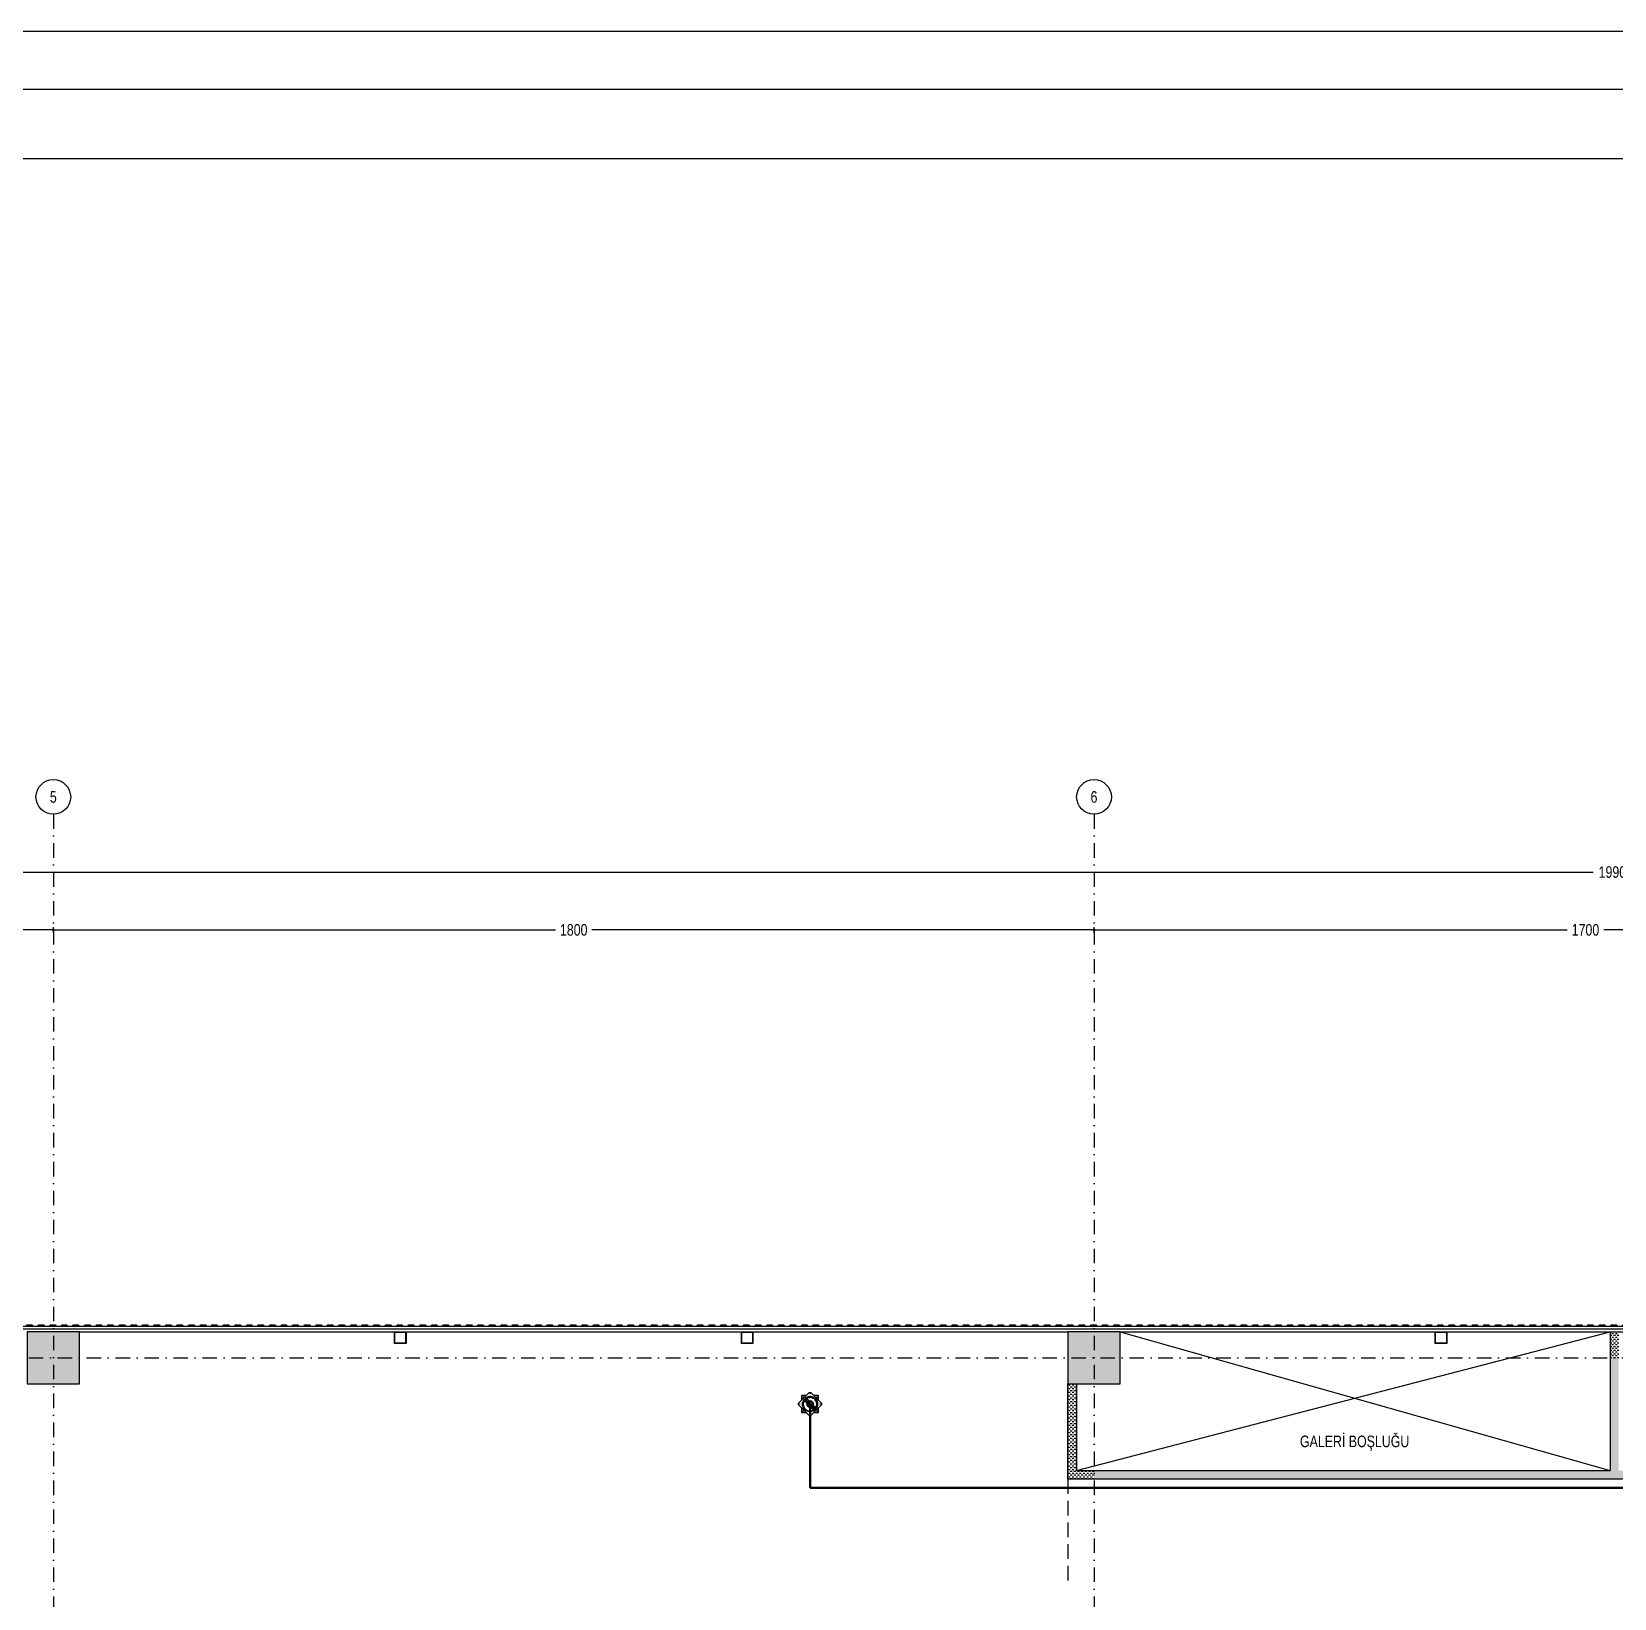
# Model space of a CAD drawing. Header units: centimetres. Extents: x 26569 to 160723, y -3143 to 14565.
# Drawn here: x 85603 to 88341, y 6848 to 9557 of the extents above; entities that cross this region are included whole.
import ezdxf
from ezdxf.enums import TextEntityAlignment as Align

# ---------------------------------------------------------------- set-up
doc = ezdxf.new("R2010")
doc.units = ezdxf.units.CM
doc.header["$LTSCALE"] = 100
doc.linetypes.add('DASHDOT2', pattern=[0.5, 0.25, -0.125, 0, -0.125])
doc.linetypes.add('HIDDEN2', pattern=[0.1875, 0.125, -0.0625])
for name, color, linetype in [('A-ANNO-DIMS', 187, 'Continuous'), ('A-ANNO-GRID', 155, 'DASHDOT2'), ('A-ANNO-TEXT', 50, 'Continuous'), ('A-ANNO-TTBL', 157, 'Continuous'), ('A-ELEV-03', 251, 'Continuous'), ('A-ELEV-04', 250, 'Continuous'), ('A-WALL', 134, 'Continuous'), ('A-WALL-HTCH', 8, 'Continuous'), ('A-WALL-INSL', 249, 'Continuous'), ('A-WALL-SNWPNL', 200, 'Continuous'), ('A-WALL-STEL', 202, 'Continuous'), ('GEB-KONTUR-A', 5, 'Continuous'), ('S-CONC', 5, 'Continuous'), ('S-HTCH', 8, 'Continuous'), ('S-STEL', 3, 'Continuous')]:
    doc.layers.add(name, color=color, linetype=linetype)
doc.layers.add('Arbeitspunkt(DIN)', color=7, linetype='Continuous', lineweight=25)
for name, color, linetype, lineweight, true_color in [('GEB-ART-NR', 1, 'Continuous', 18, 0xff0000), ('GEB-BEZUG', 2, 'Continuous', 50, 0xffff00), ('GEB-TEXT', 5, 'Continuous', 18, 0x0000ff)]:
    doc.layers.add(name, color=color, linetype=linetype, lineweight=lineweight, true_color=true_color)
doc.styles.add('Fields_100', font='act_simplex.shx', dxfattribs={"width": 0.8, "height": 20})
doc.styles.get("Standard").update_dxf_attribs({"font": 'act_simplex.shx', "width": 0.8, "height": 18})
doc.linetypes.add('BATTING', pattern='A,0.00254,-2.54,[134,ltypeshp.shx,S=2.54,R=0,X=-2.54,Y=0],-5.08,[134,ltypeshp.shx,S=2.54,R=180,X=2.54,Y=0],-2.54', length=10.16254)
doc.dimstyles.new('FIELDS_100', dxfattribs={"dimscale": 0, "dimtxt": 20, "dimasz": 5, "dimexe": 5, "dimexo": 5, "dimgap": 5, "dimtad": 0, "dimdec": 0, "dimzin": 0, "dimdsep": 46, "dimtxsty": 'Fields_100', "dimblk": 'DOT', "dimcen": 0.09, "dimclrt": 50, "dimadec": 0, "dimazin": 0, "dimtfac": 1, "dimtdec": 0, "dimtix": 1, "dimtofl": 0, "dimtmove": 1, "dimatfit": 3, "dimfxl": 5, "dimfxlon": 1, "dimtolj": 1, "dimtzin": 0, "dimarcsym": 0})
pattern_1 = [(0, (-28157.4476, -0.018), (3.175, 3.175), [3.175, -3.175])]

# ---------------------------------------------------------------- blocks, each defined once
blk = doc.blocks.new('_Dot')
at = {"color": 0, "linetype": 'ByBlock', "lineweight": -2}
blk.add_line((-0.5, 0), (-1, 0), dxfattribs=at)
at = {"color": 0, "linetype": 'ByBlock', "const_width": 0.5}
blk.add_lwpolyline([(-0.25, 0, 1), (0.25, 0, 1)], format="xyb", close=True, dxfattribs=at)
blk = doc.blocks.new('*D119')
at = {"layer": 'A-ANNO-DIMS', "color": 0, "lineweight": -2, "transparency": 16777216}
for p, q in [((83840.9, 7998.6), (83840.9, 8008.6)), ((83845.9, 8003.6), (84709.2, 8003.6)), ((85635.9, 8003.6), (84772.5, 8003.6)), ((85640.9, 7998.6), (85640.9, 8008.6))]:
    blk.add_line(p, q, dxfattribs=at)
at = {"layer": 'DEFPOINTS', "color": 0, "transparency": 16777216}
for p in [(85640.9, 8003.6), (83840.9, 7308.6), (85640.9, 7308.6)]:
    blk.add_point(p, dxfattribs=at)
at = {"layer": 'A-ANNO-DIMS', "color": 0, "lineweight": -2, "transparency": 16777216, "xscale": 5, "yscale": 5, "zscale": 5, "rotation": 180}
blk.add_blockref('_Dot', (83840.9, 8003.6), dxfattribs=at)
at = {"layer": 'A-ANNO-DIMS', "color": 0, "lineweight": -2, "transparency": 16777216, "xscale": 5, "yscale": 5, "zscale": 5}
blk.add_blockref('_Dot', (85640.9, 8003.6), dxfattribs=at)
at = {"layer": 'A-ANNO-DIMS', "color": 50, "transparency": 16777216, "insert": (84740.9, 8003.6), "char_height": 20, "attachment_point": 5, "style": 'Fields_100'}
blk.add_mtext('\\A1;1800', dxfattribs=at)
blk = doc.blocks.new('*D120')
at = {"layer": 'A-ANNO-DIMS', "color": 0, "lineweight": -2, "transparency": 16777216}
for p, q in [((85640.9, 7998.6), (85640.9, 8008.6)), ((85645.9, 8003.6), (86509.2, 8003.6)), ((87435.9, 8003.6), (86572.5, 8003.6)), ((87440.9, 7998.6), (87440.9, 8008.6))]:
    blk.add_line(p, q, dxfattribs=at)
at = {"layer": 'DEFPOINTS', "color": 0, "transparency": 16777216}
for p in [(87440.9, 8003.6), (85640.9, 7308.6), (87440.9, 7308.6)]:
    blk.add_point(p, dxfattribs=at)
at = {"layer": 'A-ANNO-DIMS', "color": 0, "lineweight": -2, "transparency": 16777216, "xscale": 5, "yscale": 5, "zscale": 5, "rotation": 180}
blk.add_blockref('_Dot', (85640.9, 8003.6), dxfattribs=at)
at = {"layer": 'A-ANNO-DIMS', "color": 0, "lineweight": -2, "transparency": 16777216, "xscale": 5, "yscale": 5, "zscale": 5}
blk.add_blockref('_Dot', (87440.9, 8003.6), dxfattribs=at)
at = {"layer": 'A-ANNO-DIMS', "color": 50, "transparency": 16777216, "insert": (86540.9, 8003.6), "char_height": 20, "attachment_point": 5, "style": 'Fields_100'}
blk.add_mtext('\\A1;1800', dxfattribs=at)
blk = doc.blocks.new('*D121')
at = {"layer": 'A-ANNO-DIMS', "color": 0, "lineweight": -2, "transparency": 16777216}
for p, q in [((87440.9, 7998.6), (87440.9, 8008.6)), ((87445.9, 8003.6), (88259.2, 8003.6)), ((89135.9, 8003.6), (88322.5, 8003.6)), ((89140.9, 7998.6), (89140.9, 8008.6))]:
    blk.add_line(p, q, dxfattribs=at)
at = {"layer": 'DEFPOINTS', "color": 0, "transparency": 16777216}
for p in [(89140.9, 8003.6), (87440.9, 7308.6), (89140.9, 7308.6)]:
    blk.add_point(p, dxfattribs=at)
at = {"layer": 'A-ANNO-DIMS', "color": 0, "lineweight": -2, "transparency": 16777216, "xscale": 5, "yscale": 5, "zscale": 5, "rotation": 180}
blk.add_blockref('_Dot', (87440.9, 8003.6), dxfattribs=at)
at = {"layer": 'A-ANNO-DIMS', "color": 0, "lineweight": -2, "transparency": 16777216, "xscale": 5, "yscale": 5, "zscale": 5}
blk.add_blockref('_Dot', (89140.9, 8003.6), dxfattribs=at)
at = {"layer": 'A-ANNO-DIMS', "color": 50, "transparency": 16777216, "insert": (88290.9, 8003.6), "char_height": 20, "attachment_point": 5, "style": 'Fields_100'}
blk.add_mtext('\\A1;1700', dxfattribs=at)
blk = doc.blocks.new('*D129')
at = {"layer": 'A-ANNO-DIMS', "color": 0, "lineweight": -2, "transparency": 16777216}
for p, q in [((78390.9, 8098.6), (78390.9, 8108.6)), ((78395.9, 8103.6), (88304.1, 8103.6)), ((98290.9, 8103.6), (88382.6, 8103.6)), ((98295.9, 8098.6), (98295.9, 8108.6))]:
    blk.add_line(p, q, dxfattribs=at)
at = {"layer": 'DEFPOINTS', "color": 0, "transparency": 16777216}
for p in [(98295.9, 8103.6), (78390.9, 7318.6), (98295.9, 7318.6)]:
    blk.add_point(p, dxfattribs=at)
at = {"layer": 'A-ANNO-DIMS', "color": 0, "lineweight": -2, "transparency": 16777216, "xscale": 5, "yscale": 5, "zscale": 5, "rotation": 180}
blk.add_blockref('_Dot', (78390.9, 8103.6), dxfattribs=at)
at = {"layer": 'A-ANNO-DIMS', "color": 0, "lineweight": -2, "transparency": 16777216, "xscale": 5, "yscale": 5, "zscale": 5}
blk.add_blockref('_Dot', (98295.9, 8103.6), dxfattribs=at)
at = {"layer": 'A-ANNO-DIMS', "color": 50, "transparency": 16777216, "insert": (88343.4, 8103.6), "char_height": 20, "attachment_point": 5, "style": 'Fields_100'}
blk.add_mtext('\\A1;19905', dxfattribs=at)
blk = doc.blocks.new('*U429')
at = {"layer": 'A-WALL-SNWPNL'}
blk.add_lwpolyline([(50, 1), (42, 1), (40, -1), (32, -1), (30, 1), (22, 1), (20, -1), (12, -1), (10, 1), (2, 1), (0, -1), (-8, -1), (-10, 1), (-18, 1), (-20, -1), (-28, -1), (-30, 1), (-38, 1), (-40, -1), (-48, -1), (-50, 1)], dxfattribs=at)
blk = doc.blocks.new('*U430')
at = {"layer": 'A-WALL-STEL', "color": 0, "linetype": 'ByBlock', "lineweight": -2, "transparency": 16777216}
for p in [(9900, 0), (10000, 0), (10100, 0), (10200, 0), (10300, 0), (10400, 0), (10500, 0), (10600, 0), (10700, 0), (10800, 0), (10900, 0), (11000, 0), (11100, 0), (11200, 0), (11300, 0), (11400, 0), (11500, 0), (11600, 0), (11700, 0), (11800, 0), (11900, 0), (12000, 0), (12100, 0), (12200, 0), (12300, 0), (12400, 0), (12500, 0), (12600, 0)]:
    blk.add_blockref('*U429', p, dxfattribs=at)
blk = doc.blocks.new('Einfügepunkt')
at = {"layer": 'GEB-BEZUG'}
for p, q in [((-1, -1), (1, 1)), ((-1, 1), (1, -1))]:
    blk.add_line(p, q, dxfattribs=at)
blk = doc.blocks.new('098')
at = {"layer": 'Arbeitspunkt(DIN)', "ltscale": 25}
for q in [(-2, 0), (0, 2), (2, 0), (0, -2)]:
    blk.add_line((0, 0), q, dxfattribs=at)
at = {"layer": 'GEB-KONTUR-A', "ltscale": 25}
for p, q in [((-14, 198), (-198, 14)), ((-198, -14), (-198, 14)), ((-148, 67), (-67, 147)), ((-148, 147), (-148, 67)), ((-67, 147), (-148, 147)), ((-148, 67), (-148, 65)), ((-129, 2), (-131, 0)), ((-131, 0), (-123, 0)), ((-131, 0), (-129, -2)), ((-129, 2), (-122, 2)), ((-124, 35), (-126, 34)), ((-126, 34), (-119, 32)), ((-126, 34), (-125, 32)), ((-125, 32), (-118, 30)), ((-124, 35), (-117, 33)), ((-122, 2), (-123, 0)), ((-123, 0), (-122, -2)), ((-118, 2), (-122, 2)), ((-118, 11), (-120, 11)), ((-117, 33), (-119, 32)), ((-119, 32), (-118, 30)), ((-117, 15), (-119, 15)), ((-118, 30), (-114, 29)), ((-118, 22), (-116, 22)), ((-113, 32), (-117, 33)), ((-111, 66), (-113, 65)), ((-113, 65), (-106, 61)), ((-113, 65), (-113, 63)), ((-113, 63), (-105, 59)), ((-111, 66), (-103, 62)), ((-106, 61), (-103, 62)), ((-105, 60), (-106, 61)), ((-103, 58), (-105, 60)), ((-105, 60), (-105, 59)), ((-105, 59), (-103, 57)), ((-103, 62), (-101, 61)), ((-103, 57), (-103, 58)), ((-79, 43), (-103, 58)), ((-103, 57), (-77, 41)), ((-90, 92), (-92, 92)), ((-92, 92), (-86, 86)), ((-92, 92), (-92, 90)), ((-92, 90), (-86, 84)), ((-90, 92), (-84, 86)), ((-86, 86), (-84, 86)), ((-86, 86), (-77, 77)), ((-86, 84), (-86, 86)), ((-85, 82), (-86, 84)), ((-84, 86), (-82, 85)), ((-77, 77), (-27, 27)), ((-73, 38), (-77, 41)), ((-73, 38), (-43, 19)), ((-43, 19), (-73, 39)), ((-65, 147), (-67, 147)), ((-65, 113), (-66, 111)), ((-66, 111), (-62, 103)), ((-65, 113), (-61, 106)), ((-63, 113), (-65, 113)), ((-63, 113), (-59, 105)), ((-62, 103), (-61, 106)), ((-61, 101), (-62, 103)), ((-61, 106), (-59, 105)), ((-59, 105), (-57, 103)), ((-57, 103), (-41, 77)), ((-47, 108), (-42, 98)), ((-39, 99), (-43, 110)), ((-27, 27), (-43, 19)), ((-43, 19), (-42, 18)), ((-42, 19), (-43, 19)), ((-43, 19), (-42, 19)), ((-43, 19), (-43, 19)), ((-42, 98), (-39, 99)), ((-42, 19), (-27, 27)), ((-26, 26), (-42, 18)), ((-42, 18), (-6, -6)), ((-42, 18), (-41, 18)), ((-42, 18), (-42, 18)), ((-41, 18), (-42, 18)), ((-41, 77), (-38, 73)), ((-41, 18), (-26, 26)), ((-5, -5), (-41, 18)), ((-39, 72), (-14, 34)), ((-13, 35), (-38, 73)), ((-34, 126), (-35, 124)), ((-35, 124), (-33, 117)), ((-32, 125), (-34, 126)), ((-34, 126), (-32, 119)), ((-33, 117), (-32, 119)), ((-32, 113), (-33, 117)), ((-32, 125), (-30, 118)), ((-32, 119), (-30, 118)), ((-30, 118), (-29, 114)), ((-27, 27), (-14, 34)), ((-14, 34), (-27, 27)), ((-27, 27), (-27, 27)), ((-27, 27), (-27, 27)), ((-26, 26), (-13, 33)), ((-13, 33), (-26, 26)), ((-26, 26), (-26, 26)), ((-26, 26), (-26, 26)), ((-26, 26), (0, 0)), ((-17, 117), (-16, 105)), ((-16, 105), (-12, 106)), ((-14, 198), (14, 198)), ((-12, 106), (-14, 117)), ((-13, 35), (-14, 34)), ((-14, 34), (-13, 35)), ((-14, 34), (-14, 34)), ((-12, 33), (-13, 35)), ((-13, 33), (-12, 33)), ((-13, 33), (-13, 33)), ((-12, 33), (-13, 33)), ((-13, 33), (5, 5)), ((6, 6), (-12, 33)), ((0, 0), (-5, -5)), ((0, 131), (-2, 129)), ((-2, 129), (-2, 122)), ((-2, 122), (0, 123)), ((-2, 118), (-2, 122)), ((2, 129), (0, 131)), ((0, 131), (0, 123)), ((0, 123), (2, 122)), ((5, 5), (0, 0)), ((0, 0), (26, -26)), ((2, 129), (2, 122)), ((2, 122), (2, 118)), ((6, 6), (5, 5)), ((5, 5), (41, -18)), ((42, -18), (6, 6)), ((14, 117), (12, 106)), ((12, 106), (16, 105)), ((198, 14), (14, 198)), ((16, 105), (17, 117)), ((29, 114), (30, 118)), ((32, 125), (30, 118)), ((30, 118), (32, 119)), ((34, 126), (32, 125)), ((34, 126), (32, 119)), ((32, 119), (33, 117)), ((33, 117), (32, 113)), ((35, 124), (33, 117)), ((35, 124), (34, 126)), ((43, 110), (39, 99)), ((39, 99), (42, 98)), ((42, 98), (47, 108)), ((57, 103), (59, 106)), ((63, 113), (59, 106)), ((59, 106), (62, 107)), ((62, 104), (61, 101)), ((65, 113), (62, 107)), ((66, 111), (62, 104)), ((62, 107), (62, 104)), ((65, 113), (63, 113)), ((70, 95), (63, 85)), ((63, 85), (66, 83)), ((67, 147), (65, 147)), ((66, 111), (65, 113)), ((66, 83), (73, 93)), ((67, 147), (147, 67)), ((147, 147), (67, 147)), ((82, 85), (85, 87)), ((93, 73), (83, 66)), ((83, 66), (85, 63)), ((90, 92), (85, 87)), ((85, 87), (87, 87)), ((87, 85), (85, 82)), ((85, 63), (95, 70)), ((92, 92), (87, 87)), ((92, 90), (87, 85)), ((87, 87), (87, 85)), ((92, 92), (90, 92)), ((92, 90), (92, 92)), ((108, 47), (98, 42)), ((98, 42), (99, 39)), ((99, 39), (110, 43)), ((101, 61), (104, 62)), ((106, 59), (103, 57)), ((111, 66), (104, 62)), ((104, 62), (107, 62)), ((117, 17), (105, 16)), ((105, 16), (106, 12)), ((113, 63), (106, 59)), ((107, 62), (106, 59)), ((106, 12), (117, 14)), ((113, 65), (107, 62)), ((113, 65), (111, 66)), ((113, 63), (113, 65)), ((113, 32), (117, 33)), ((118, 30), (114, 29)), ((116, 22), (118, 22)), ((124, 35), (117, 33)), ((117, 33), (119, 32)), ((117, 15), (119, 15)), ((125, 32), (118, 30)), ((119, 32), (118, 30)), ((120, 11), (118, 11)), ((118, 2), (122, 2)), ((126, 34), (119, 32)), ((129, 2), (122, 2)), ((122, 2), (123, 0)), ((123, 0), (122, -2)), ((131, 0), (123, 0)), ((126, 34), (124, 35)), ((125, 32), (126, 34)), ((131, 0), (129, 2)), ((129, -2), (131, 0)), ((147, 67), (147, 147)), ((147, 65), (147, 67)), ((198, 14), (198, -14)), ((-198, -14), (-14, -198)), ((-148, -65), (-148, -67)), ((-67, -148), (-148, -67)), ((-148, -67), (-148, -148)), ((-148, -148), (-67, -148)), ((-129, -2), (-122, -2)), ((-126, -34), (-119, -32)), ((-125, -32), (-126, -34)), ((-126, -34), (-124, -35)), ((-125, -32), (-118, -30)), ((-124, -35), (-117, -33)), ((-122, -2), (-118, -2)), ((-120, -11), (-118, -11)), ((-117, -15), (-119, -15)), ((-118, -30), (-119, -32)), ((-119, -32), (-117, -33)), ((-116, -22), (-118, -22)), ((-114, -29), (-118, -30)), ((-117, -33), (-113, -32)), ((-113, -63), (-106, -59)), ((-113, -65), (-107, -62)), ((-113, -63), (-113, -65)), ((-113, -65), (-111, -66)), ((-111, -66), (-104, -62)), ((-106, -59), (-107, -62)), ((-107, -62), (-104, -62)), ((-103, -57), (-106, -59)), ((-104, -62), (-101, -61)), ((-92, -90), (-87, -85)), ((-92, -92), (-87, -87)), ((-92, -90), (-92, -92)), ((-92, -92), (-90, -92)), ((-90, -92), (-85, -87)), ((-85, -82), (-87, -85)), ((-87, -85), (-87, -87)), ((-87, -87), (-85, -87)), ((-85, -87), (-82, -85)), ((-67, -148), (-65, -148)), ((-66, -111), (-62, -104)), ((-66, -111), (-65, -113)), ((-65, -113), (-62, -107)), ((-65, -113), (-63, -113)), ((-63, -113), (-59, -106)), ((-61, -101), (-62, -104)), ((-62, -104), (-62, -107)), ((-62, -107), (-59, -106)), ((-59, -106), (-57, -103)), ((-35, -124), (-33, -117)), ((-35, -124), (-34, -126)), ((-34, -126), (-32, -119)), ((-34, -126), (-32, -125)), ((-32, -113), (-33, -117)), ((-33, -117), (-32, -119)), ((-32, -119), (-30, -118)), ((-32, -125), (-30, -118)), ((-30, -118), (-29, -114)), ((14, -198), (-14, -198)), ((-6, -6), (-5, -5)), ((-6, -6), (12, -33)), ((13, -33), (-5, -5)), ((-2, -118), (-2, -122)), ((-2, -122), (0, -123)), ((-2, -129), (-2, -122)), ((-2, -129), (0, -131)), ((0, -123), (2, -122)), ((0, -131), (0, -123)), ((0, -131), (2, -129)), ((2, -122), (2, -118)), ((2, -129), (2, -122)), ((12, -33), (13, -35)), ((12, -33), (13, -33)), ((13, -33), (12, -33)), ((26, -26), (13, -33)), ((13, -33), (26, -26)), ((13, -33), (13, -33)), ((13, -35), (14, -34)), ((14, -34), (13, -35)), ((13, -35), (38, -73)), ((14, -198), (198, -14)), ((27, -27), (14, -34)), ((14, -34), (27, -27)), ((14, -34), (14, -34)), ((39, -73), (14, -34)), ((26, -26), (42, -18)), ((41, -18), (26, -26)), ((26, -26), (26, -26)), ((26, -26), (26, -26)), ((27, -27), (43, -19)), ((42, -19), (27, -27)), ((27, -27), (27, -27)), ((27, -27), (27, -27)), ((27, -27), (77, -77)), ((29, -114), (30, -118)), ((30, -118), (32, -119)), ((32, -125), (30, -118)), ((33, -117), (32, -113)), ((32, -119), (33, -117)), ((34, -126), (32, -119)), ((32, -125), (34, -126)), ((35, -124), (33, -117)), ((34, -126), (35, -124)), ((41, -77), (38, -73)), ((42, -18), (41, -18)), ((41, -18), (42, -18)), ((41, -77), (57, -103)), ((43, -19), (42, -18)), ((42, -18), (42, -18)), ((42, -19), (43, -19)), ((43, -19), (42, -19)), ((73, -38), (43, -19)), ((43, -19), (43, -19)), ((43, -19), (72, -39)), ((58, -103), (43, -79)), ((57, -103), (59, -105)), ((58, -103), (57, -103)), ((60, -105), (58, -103)), ((59, -105), (60, -105)), ((63, -113), (59, -105)), ((61, -106), (60, -105)), ((61, -101), (62, -103)), ((62, -103), (61, -106)), ((65, -113), (61, -106)), ((66, -111), (62, -103)), ((63, -113), (65, -113)), ((65, -113), (66, -111)), ((65, -148), (67, -148)), ((147, -67), (67, -148)), ((67, -148), (147, -148)), ((73, -38), (77, -41)), ((77, -41), (103, -57)), ((77, -77), (86, -86)), ((84, -86), (82, -85)), ((86, -86), (84, -86)), ((90, -92), (84, -86)), ((85, -82), (86, -84)), ((86, -84), (86, -86)), ((92, -90), (86, -84)), ((92, -92), (86, -86)), ((90, -92), (92, -92)), ((92, -92), (92, -90)), ((99, -39), (98, -42)), ((98, -42), (108, -47)), ((110, -43), (99, -39)), ((103, -62), (101, -61)), ((103, -57), (105, -59)), ((106, -61), (103, -62)), ((111, -66), (103, -62)), ((106, -12), (105, -16)), ((105, -16), (117, -17)), ((105, -59), (106, -61)), ((113, -63), (105, -59)), ((117, -14), (106, -12)), ((113, -65), (106, -61)), ((111, -66), (113, -65)), ((117, -33), (113, -32)), ((113, -65), (113, -63)), ((114, -29), (118, -30)), ((118, -22), (116, -22)), ((117, -15), (119, -15)), ((119, -32), (117, -33)), ((124, -35), (117, -33)), ((122, -2), (118, -2)), ((118, -11), (120, -11)), ((125, -32), (118, -30)), ((118, -30), (119, -32)), ((126, -34), (119, -32)), ((129, -2), (122, -2)), ((124, -35), (126, -34)), ((126, -34), (125, -32)), ((147, -148), (147, -67)), ((147, -67), (147, -65))]:
    blk.add_line(p, q, dxfattribs=at)
for centre, radius in [((-177, 0), 3), ((0, 0), 131), ((-124, 124), 4), ((0, 177), 3), ((124, 124), 4), ((177, 0), 3), ((-124, -124), 4), ((0, -177), 3), ((124, -124), 4)]:
    blk.add_circle(centre, radius, dxfattribs=at)
for centre, radius, start, end in [((0, 0), 129, 165.8007, 179.1993), ((0, 0), 126, 165.8198, 179.1802), ((0, 0), 129, 150.8007, 164.1993), ((0, 0), 126, 150.8198, 164.1802), ((0, 0), 121, 165.8539, 179.1461), ((0, 0), 120, 174.931, 179.1393), ((0, 0), 120, 169.3307, 172.8192), ((0, 0), 118, 165.8753, 179.1247), ((0, 0), 120, 165.8607, 169.3307), ((0, 0), 121, 150.8539, 164.1461), ((0, 0), 120, 150.8607, 164.1393), ((0, 0), 118, 150.8753, 164.1247), ((0, 0), 129, 135.8007, 149.1993), ((0, 0), 126, 135.8198, 149.1802), ((0, 0), 121, 135.8539, 149.1461), ((0, 0), 120, 135.8607, 149.1393), ((0, 0), 118, 135.8753, 149.1247), ((0, 0), 129, 120.8007, 134.1993), ((0, 0), 126, 120.8198, 134.1802), ((-59, 59), 25.8, 135, 218.8211), ((0, 0), 121, 120.8539, 134.1461), ((0, 0), 120, 120.8607, 134.1393), ((0, 0), 118, 120.8753, 134.1247), ((-59, 59), 25.8, 218.8211, 225.7807), ((-59, 59), 25.8, 44.2193, 135), ((0, 0), 129, 105.8007, 119.1993), ((0, 0), 126, 105.8198, 119.1802), ((0, 0), 121, 105.8539, 119.1461), ((0, 0), 120, 105.8607, 119.1393), ((0, 0), 118, 105.8753, 119.1247), ((0, 0), 118, 111.6247, 113.3753), ((0, 0), 129, 90.8007, 104.1993), ((0, 0), 126, 90.8198, 104.1802), ((0, 0), 121, 90.8539, 104.1461), ((0, 0), 120, 90.8607, 104.1393), ((0, 0), 118, 90.8753, 104.1247), ((0, 0), 118, 96.6247, 98.3753), ((0, 0), 129, 75.8007, 89.1993), ((0, 0), 126, 75.8198, 89.1802), ((0, 0), 121, 75.8539, 89.1461), ((0, 0), 120, 75.8607, 89.1393), ((0, 0), 118, 75.8753, 89.1247), ((0, 0), 118, 81.6247, 83.3753), ((0, 0), 118, 60.8753, 74.1247), ((0, 0), 121, 60.8539, 74.1461), ((0, 0), 120, 60.8607, 74.1393), ((0, 0), 126, 60.8198, 74.1802), ((0, 0), 129, 60.8007, 74.1993), ((0, 0), 118, 66.6247, 68.3753), ((0, 0), 118, 45.8753, 59.1247), ((0, 0), 121, 45.8539, 59.1461), ((0, 0), 120, 45.8607, 59.1393), ((0, 0), 126, 45.8198, 59.1802), ((0, 0), 129, 45.8007, 59.1993), ((0, 0), 118, 51.6247, 53.3753), ((0, 0), 118, 30.8753, 44.1247), ((0, 0), 120, 30.8607, 44.1393), ((0, 0), 121, 30.8539, 44.1461), ((0, 0), 126, 30.8198, 44.1802), ((0, 0), 129, 30.8007, 44.1993), ((0, 0), 118, 36.6247, 38.3753), ((0, 0), 118, 15.8753, 29.1247), ((0, 0), 120, 15.8607, 29.1393), ((0, 0), 121, 15.8539, 29.1461), ((0, 0), 118, 21.6247, 23.3753), ((0, 0), 126, 15.8198, 29.1802), ((0, 0), 129, 15.8007, 29.1993), ((0, 0), 118, 0.8753, 14.1247), ((0, 0), 120, 10.6693, 14.1393), ((0, 0), 121, 0.8539, 14.1461), ((0, 0), 118, 6.6247, 8.3753), ((0, 0), 120, 7.1808, 10.6693), ((0, 0), 120, 0.8607, 5.069), ((0, 0), 126, 0.8198, 14.1802), ((0, 0), 129, 0.8007, 14.1993), ((0, 0), 129, 180.8007, 194.1993), ((0, 0), 126, 180.8198, 194.1802), ((0, 0), 129, 195.8007, 209.1993), ((0, 0), 121, 180.8539, 194.1461), ((0, 0), 126, 195.8198, 209.1802), ((0, 0), 120, 180.8607, 185.069), ((0, 0), 120, 187.1808, 190.6693), ((0, 0), 118, 180.8753, 194.1247), ((0, 0), 120, 190.6693, 194.1393), ((0, 0), 121, 195.8539, 209.1461), ((0, 0), 120, 195.8607, 209.1393), ((0, 0), 118, 195.8753, 209.1247), ((0, 0), 129, 210.8007, 224.1993), ((0, 0), 126, 210.8198, 224.1802), ((0, 0), 121, 210.8539, 224.1461), ((0, 0), 120, 210.8607, 224.1393), ((0, 0), 118, 210.8753, 224.1247), ((0, 0), 129, 225.8007, 239.1993), ((0, 0), 126, 225.8198, 239.1802), ((0, 0), 120, 225.8607, 239.1393), ((0, 0), 121, 225.8539, 239.1461), ((0, 0), 118, 225.8753, 239.1247), ((0, 0), 129, 240.8007, 254.1993), ((0, 0), 126, 240.8198, 254.1802), ((0, 0), 121, 240.8539, 254.1461), ((0, 0), 120, 240.8607, 254.1393), ((0, 0), 118, 240.8753, 254.1247), ((0, 0), 129, 255.8007, 269.1993), ((0, 0), 126, 255.8198, 269.1802), ((0, 0), 121, 255.8539, 269.1461), ((0, 0), 118, 255.8753, 269.1247), ((0, 0), 120, 255.8607, 269.1393), ((0, 0), 118, 270.8753, 284.1247), ((0, 0), 120, 270.8607, 284.1393), ((0, 0), 121, 270.8539, 284.1461), ((0, 0), 126, 270.8198, 284.1802), ((0, 0), 129, 270.8007, 284.1993), ((0, 0), 118, 285.8753, 299.1247), ((0, 0), 120, 285.8607, 299.1393), ((0, 0), 121, 285.8539, 299.1461), ((0, 0), 126, 285.8198, 299.1802), ((0, 0), 129, 285.8007, 299.1993), ((59, -59), 25.8, 224.2193, 231.1789), ((59, -59), 25.8, 231.1789, 315), ((0, 0), 118, 300.8753, 314.1247), ((0, 0), 120, 300.8607, 314.1393), ((0, 0), 121, 300.8539, 314.1461), ((0, 0), 126, 300.8198, 314.1802), ((0, 0), 129, 300.8007, 314.1993), ((59, -59), 25.8, 315, 45.7807), ((0, 0), 118, 315.8753, 329.1247), ((0, 0), 120, 315.8607, 329.1393), ((0, 0), 121, 315.8539, 329.1461), ((0, 0), 126, 315.8198, 329.1802), ((0, 0), 129, 315.8007, 329.1993), ((0, 0), 118, 330.8753, 344.1247), ((0, 0), 120, 330.8607, 344.1393), ((0, 0), 121, 330.8539, 344.1461), ((0, 0), 118, 336.6247, 338.3753), ((0, 0), 126, 330.8198, 344.1802), ((0, 0), 129, 330.8007, 344.1993), ((0, 0), 118, 345.8753, 359.1247), ((0, 0), 120, 345.8607, 349.3307), ((0, 0), 121, 345.8539, 359.1461), ((0, 0), 118, 351.6247, 353.3753), ((0, 0), 120, 349.3307, 352.8192), ((0, 0), 120, 354.931, 359.1393), ((0, 0), 126, 345.8198, 359.1802), ((0, 0), 129, 345.8007, 359.1993)]:
    blk.add_arc(centre, radius, start, end, dxfattribs=at)
for points, knots in [([(-77, 77), (-78, 76), (-79, 75), (-82, 71), (-83, 68), (-84, 62), (-85, 59), (-84, 56), (-84, 54), (-83, 52), (-82, 47), (-81, 46), (-79, 43), (-77, 41), (-75, 39), (-74, 39), (-73, 38)], [-0.783062, -0.783062, -0.783062, -0.783062, -0.634163, -0.634163, -0.192454, -0.192454, 0.106051, 0.106051, 0.106051, 0.404556, 0.404556, 0.625445, 0.625445, 0.846335, 0.846335, 0.994853, 0.994853, 0.994853, 0.994853]), ([(-73, 39), (-74, 39), (-75, 40), (-77, 42), (-78, 43), (-80, 46), (-81, 48), (-83, 52), (-83, 54), (-84, 57), (-84, 59), (-84, 61), (-83, 67), (-81, 71), (-78, 75), (-77, 76), (-77, 77)], [-0.994853, -0.994853, -0.994853, -0.994853, -0.846335, -0.846335, -0.625445, -0.625445, -0.404556, -0.404556, -0.106051, -0.106051, -0.106051, 0.192454, 0.192454, 0.634163, 0.634163, 0.784802, 0.784802, 0.784802, 0.784802]), ([(-77, 77), (-76, 77), (-75, 78), (-72, 80), (-71, 81), (-67, 82), (-66, 83), (-61, 84), (-59, 84), (-57, 84), (-54, 83), (-52, 83), (-46, 80), (-43, 78), (-40, 75), (-39, 74), (-39, 73)], [2.356791, 2.356791, 2.356791, 2.356791, 2.50743, 2.50743, 2.728284, 2.728284, 2.949139, 2.949139, 3.247644, 3.247644, 3.247644, 3.546149, 3.546149, 3.987927, 3.987927, 4.136446, 4.136446, 4.136446, 4.136446]), ([(-38, 73), (-39, 74), (-39, 75), (-43, 79), (-46, 81), (-52, 83), (-54, 84), (-56, 84), (-59, 85), (-62, 84), (-66, 84), (-68, 83), (-71, 82), (-73, 81), (-75, 79), (-76, 78), (-77, 77)], [-4.136446, -4.136446, -4.136446, -4.136446, -3.987927, -3.987927, -3.546149, -3.546149, -3.247644, -3.247644, -3.247644, -2.949139, -2.949139, -2.728284, -2.728284, -2.50743, -2.50743, -2.358531, -2.358531, -2.358531, -2.358531]), ([(-77, 77), (-77, 77), (-77, 77), (-77, 77), (-77, 77), (-77, 77)], [0, 0, 0, 0, 0.0580714, 0.0580714, 0.1161431, 0.1161431, 0.1161431, 0.1161431]), ([(-73, 39), (-73, 39), (-73, 39), (-73, 39), (-73, 39), (-73, 39)], [-0.996814579, -0.996814579, -0.996814579, -0.996814579, -0.995833954, -0.995833954, -0.994853329, -0.994853329, -0.994853329, -0.994853329]), ([(-73, 38), (-73, 38), (-73, 38), (-73, 38), (-73, 38), (-73, 38)], [0.994853329, 0.994853329, 0.994853329, 0.994853329, 0.995833954, 0.995833954, 0.996814579, 0.996814579, 0.996814579, 0.996814579]), ([(38, -73), (39, -74), (39, -75), (43, -79), (46, -81), (52, -83), (54, -84), (56, -84), (59, -85), (62, -84), (66, -84), (68, -83), (71, -82), (73, -81), (75, -79), (76, -78), (77, -77)], [-4.136446, -4.136446, -4.136446, -4.136446, -3.987927, -3.987927, -3.546149, -3.546149, -3.247644, -3.247644, -3.247644, -2.949139, -2.949139, -2.728284, -2.728284, -2.50743, -2.50743, -2.358531, -2.358531, -2.358531, -2.358531]), ([(77, -77), (76, -77), (75, -78), (72, -80), (71, -81), (67, -82), (66, -83), (61, -84), (59, -84), (57, -84), (54, -83), (52, -83), (46, -80), (43, -78), (40, -75), (39, -74), (39, -73)], [2.356791, 2.356791, 2.356791, 2.356791, 2.50743, 2.50743, 2.728284, 2.728284, 2.949139, 2.949139, 3.247644, 3.247644, 3.247644, 3.546149, 3.546149, 3.987927, 3.987927, 4.136446, 4.136446, 4.136446, 4.136446]), ([(72, -39), (72, -39), (72, -39), (73, -39), (73, -39), (73, -39)], [-0.996814579, -0.996814579, -0.996814579, -0.996814579, -0.995833954, -0.995833954, -0.994853329, -0.994853329, -0.994853329, -0.994853329]), ([(73, -38), (73, -38), (73, -38), (73, -38), (73, -38), (73, -38)], [0.994853329, 0.994853329, 0.994853329, 0.994853329, 0.995833954, 0.995833954, 0.996814579, 0.996814579, 0.996814579, 0.996814579]), ([(77, -77), (78, -76), (79, -75), (82, -71), (83, -68), (84, -62), (85, -59), (84, -56), (84, -54), (83, -52), (82, -47), (81, -46), (79, -43), (77, -41), (75, -39), (74, -39), (73, -38)], [-0.783062, -0.783062, -0.783062, -0.783062, -0.634163, -0.634163, -0.192454, -0.192454, 0.106051, 0.106051, 0.106051, 0.404556, 0.404556, 0.625445, 0.625445, 0.846335, 0.846335, 0.994853, 0.994853, 0.994853, 0.994853]), ([(73, -39), (74, -39), (75, -40), (77, -42), (78, -43), (80, -46), (81, -48), (83, -52), (83, -54), (84, -57), (84, -59), (84, -61), (83, -67), (81, -71), (78, -75), (77, -76), (77, -77)], [-0.994853, -0.994853, -0.994853, -0.994853, -0.846335, -0.846335, -0.625445, -0.625445, -0.404556, -0.404556, -0.106051, -0.106051, -0.106051, 0.192454, 0.192454, 0.634163, 0.634163, 0.784802, 0.784802, 0.784802, 0.784802]), ([(77, -77), (77, -77), (77, -77), (77, -77), (77, -77), (77, -77)], [-0.1161431, -0.1161431, -0.1161431, -0.1161431, -0.0580714, -0.0580714, 0, 0, 0, 0])]:
    blk.add_open_spline(points, degree=3, knots=knots, dxfattribs=at)
for points in [[(-39, 73), (-39, 73), (-39, 72), (-39, 72)], [(-38, 73), (-38, 73), (-38, 73), (-38, 73)], [(38, -73), (38, -73), (38, -73), (38, -73)], [(39, -73), (39, -73), (39, -73), (39, -73)]]:
    blk.add_open_spline(points, degree=3, dxfattribs=at)
at = {"ltscale": 25}
blk.add_blockref('Einfügepunkt', (0, 0), dxfattribs=at)
at = {"layer": 'GEB-ART-NR'}
blk.add_text('GEB-ART-NR 359.098', height=3.5, dxfattribs=at).set_placement((1, -215), align=Align.CENTER)
at = {"layer": 'GEB-TEXT'}
for s, p in [('PLU DwEinl DAF d90 25L/s', (0, -208)), ('Geberit', (0, -203))]:
    blk.add_text(s, height=3.5, dxfattribs=at).set_placement(p, align=Align.CENTER)

msp = doc.modelspace()

# ---------------------------------------------------------------- hatches: boundary and pattern name
at = {"layer": 'A-WALL-HTCH'}
h = msp.add_hatch(dxfattribs=at)
h.set_pattern_fill('DASH', color=256)
h.set_pattern_definition(pattern_1)
h.paths.add_polyline_path([(88348.36, 7308.59), (88333.36, 7308.59), (88333.36, 7263.62), (88348.36, 7263.62)])
h = msp.add_hatch(dxfattribs=at)
h.set_pattern_fill('DASH', color=256)
h.set_pattern_definition(pattern_1)
h.paths.add_polyline_path([(89140.86, 7068.62), (88348.36, 7068.62), (88348.36, 7263.62), (88333.36, 7263.62), (88333.36, 7068.62), (87440.86, 7068.62), (87440.86, 7053.62), (89140.86, 7053.62)])
h = msp.add_hatch(dxfattribs=at)
h.set_pattern_fill('DASH', color=256)
h.set_pattern_definition(pattern_1)
h.paths.add_polyline_path([(87440.86, 7068.62), (87410.86, 7068.62), (87410.86, 7218.62), (87395.86, 7218.62), (87395.86, 7053.62), (87440.86, 7053.62)])
at = {"layer": 'S-HTCH'}
h = msp.add_hatch(dxfattribs=at)
h.set_pattern_fill('ANSI33', color=256)
h.set_pattern_definition([(45, (74805.67, 5721.585), (-4.490128, 4.490128), []), (45, (74810.16, 5721.585), (-4.490128, 4.490128), [3.175, -1.5875])])
h.paths.add_polyline_path([(90995.86, 1518.62), (91085.86, 1518.62), (91085.86, 1608.62), (90995.86, 1608.62)])
h.paths.add_polyline_path([(90995.86, 7218.62), (91085.86, 7218.62), (91085.86, 7308.62), (90995.86, 7308.62)])
h.paths.add_polyline_path([(89195.86, 1518.62), (89285.86, 1518.62), (89285.86, 1608.62), (89195.86, 1608.62)])
h.paths.add_polyline_path([(85595.86, 1518.62), (85685.86, 1518.62), (85685.86, 1608.62), (85595.86, 1608.62)])
h.paths.add_polyline_path([(89195.86, 7218.62), (89285.86, 7218.62), (89285.86, 7308.62), (89195.86, 7308.62)])
h.paths.add_polyline_path([(85595.86, 7218.62), (85685.86, 7218.62), (85685.86, 7308.62), (85595.86, 7308.62)])
h.paths.add_polyline_path([(90995.86, 3418.62), (91085.86, 3418.62), (91085.86, 3508.62), (90995.86, 3508.62)])
h.paths.add_polyline_path([(90995.86, 5318.62), (91085.86, 5318.62), (91085.86, 5408.62), (90995.86, 5408.62)])
h.paths.add_polyline_path([(89195.86, 3418.62), (89285.86, 3418.62), (89285.86, 3508.62), (89195.86, 3508.62)])
h.paths.add_polyline_path([(85595.86, 3418.62), (85685.86, 3418.62), (85685.86, 3508.62), (85595.86, 3508.62)])
h.paths.add_polyline_path([(89195.86, 5318.62), (89285.86, 5318.62), (89285.86, 5408.62), (89195.86, 5408.62)])
h.paths.add_polyline_path([(85595.86, 5318.62), (85685.86, 5318.62), (85685.86, 5408.62), (85595.86, 5408.62)])
h.paths.add_polyline_path([(96395.86, 3418.62), (96485.86, 3418.62), (96485.86, 3508.62), (96395.86, 3508.62)])
h.paths.add_polyline_path([(96395.86, 5318.62), (96485.86, 5318.62), (96485.86, 5408.62), (96395.86, 5408.62)])
h.paths.add_polyline_path([(94595.86, 3418.62), (94685.86, 3418.62), (94685.86, 3508.62), (94595.86, 3508.62)])
h.paths.add_polyline_path([(94595.86, 5318.62), (94685.86, 5318.62), (94685.86, 5408.62), (94595.86, 5408.62)])
h.paths.add_polyline_path([(92795.86, 3418.62), (92885.86, 3418.62), (92885.86, 3508.62), (92795.86, 3508.62)])
h.paths.add_polyline_path([(92795.86, 5318.62), (92885.86, 5318.62), (92885.86, 5408.62), (92795.86, 5408.62)])
h.paths.add_polyline_path([(89095.86, 3418.62), (89185.86, 3418.62), (89185.86, 3508.62), (89095.86, 3508.62)])
h.paths.add_polyline_path([(89095.86, 5318.62), (89185.86, 5318.62), (89185.86, 5408.62), (89095.86, 5408.62)])
h.paths.add_polyline_path([(87395.86, 3418.62), (87485.86, 3418.62), (87485.86, 3508.62), (87395.86, 3508.62)])
h.paths.add_polyline_path([(87395.86, 5318.62), (87485.86, 5318.62), (87485.86, 5408.62), (87395.86, 5408.62)])
h.paths.add_polyline_path([(83795.86, 3418.62), (83885.86, 3418.62), (83885.86, 3508.62), (83795.86, 3508.62)])
h.paths.add_polyline_path([(83795.86, 5318.62), (83885.86, 5318.62), (83885.86, 5408.62), (83795.86, 5408.62)])
h.paths.add_polyline_path([(81995.86, 3418.62), (82085.86, 3418.62), (82085.86, 3508.62), (81995.86, 3508.62)])
h.paths.add_polyline_path([(81995.86, 5318.62), (82085.86, 5318.62), (82085.86, 5408.62), (81995.86, 5408.62)])
h.paths.add_polyline_path([(80195.86, 3418.62), (80285.86, 3418.62), (80285.86, 3508.62), (80195.86, 3508.62)])
h.paths.add_polyline_path([(80195.86, 5318.62), (80285.86, 5318.62), (80285.86, 5408.62), (80195.86, 5408.62)])
h.paths.add_polyline_path([(98195.86, 5318.62), (98285.86, 5318.62), (98285.86, 5408.62), (98195.86, 5408.62)])
h.paths.add_polyline_path([(98195.86, 3418.62), (98285.86, 3418.62), (98285.86, 3508.62), (98195.86, 3508.62)])
h.paths.add_polyline_path([(98195.86, 1518.62), (98285.86, 1518.62), (98285.86, 1608.62), (98195.86, 1608.62)])
h.paths.add_polyline_path([(96395.86, 1518.62), (96485.86, 1518.62), (96485.86, 1608.62), (96395.86, 1608.62)])
h.paths.add_polyline_path([(94595.86, 1518.62), (94685.86, 1518.62), (94685.86, 1608.62), (94595.86, 1608.62)])
h.paths.add_polyline_path([(92795.86, 1518.62), (92885.86, 1518.62), (92885.86, 1608.62), (92795.86, 1608.62)])
h.paths.add_polyline_path([(89095.86, 1518.62), (89185.86, 1518.62), (89185.86, 1608.62), (89095.86, 1608.62)])
h.paths.add_polyline_path([(87395.86, 1518.62), (87485.86, 1518.62), (87485.86, 1608.62), (87395.86, 1608.62)])
h.paths.add_polyline_path([(83795.86, 1518.62), (83885.86, 1518.62), (83885.86, 1608.62), (83795.86, 1608.62)])
h.paths.add_polyline_path([(81995.86, 1518.62), (82085.86, 1518.62), (82085.86, 1608.62), (81995.86, 1608.62)])
h.paths.add_polyline_path([(80195.86, 1518.62), (80285.86, 1518.62), (80285.86, 1608.62), (80195.86, 1608.62)])
h.paths.add_polyline_path([(98195.86, 7218.62), (98285.86, 7218.62), (98285.86, 7308.62), (98195.86, 7308.62)])
h.paths.add_polyline_path([(96395.86, 7218.62), (96485.86, 7218.62), (96485.86, 7308.62), (96395.86, 7308.62)])
h.paths.add_polyline_path([(94595.86, 7218.62), (94685.86, 7218.62), (94685.86, 7308.62), (94595.86, 7308.62)])
h.paths.add_polyline_path([(92795.86, 7218.62), (92885.86, 7218.62), (92885.86, 7308.62), (92795.86, 7308.62)])
h.paths.add_polyline_path([(89095.86, 7218.62), (89185.86, 7218.62), (89185.86, 7308.62), (89095.86, 7308.62)])
h.paths.add_polyline_path([(87395.86, 7218.62), (87485.86, 7218.62), (87485.86, 7308.62), (87395.86, 7308.62)])
h.paths.add_polyline_path([(83795.86, 7218.62), (83885.86, 7218.62), (83885.86, 7308.62), (83795.86, 7308.62)])
h.paths.add_polyline_path([(81995.86, 7218.62), (82085.86, 7218.62), (82085.86, 7308.62), (81995.86, 7308.62)])
h.paths.add_polyline_path([(80195.86, 7218.62), (80285.86, 7218.62), (80285.86, 7308.62), (80195.86, 7308.62)])

# ---------------------------------------------------------------- linework, layer by layer
at = {"layer": 'A-ANNO-GRID'}
for p, q in [((85640.86, 8203.62), (85640.86, 1408.62)), ((87440.86, 8203.62), (87440.86, 1476.27)), ((76981.01, 7263.62), (98785.86, 7263.62))]:
    msp.add_line(p, q, dxfattribs=at)
at = {"layer": 'A-ANNO-GRID', "linetype": 'Continuous', "ltscale": 10}
for centre in [(85640.86, 8233.62), (87440.86, 8233.62)]:
    msp.add_circle(centre, 30, dxfattribs=at)
at = {"layer": 'A-ANNO-TTBL'}
msp.add_line((153081.02, 9337.18), (28768.76, 9337.09), dxfattribs=at)
for points in [[(157421.04, -3142.83), (157421.04, 9557.17), (26568.76, 9557.19), (26568.76, -3142.81)], [(157321.04, -3042.83), (157321.04, 9457.17), (26668.76, 9457.19), (26668.76, -3042.81)]]:
    msp.add_lwpolyline(points, close=True, dxfattribs=at)
at = {"layer": 'A-ELEV-03'}
for points in [[(81215.86, 7318.59), (86915.86, 7318.59)], [(86915.86, 7318.59), (88540.86, 7318.59)]]:
    msp.add_lwpolyline(points, dxfattribs=at)
at = {"layer": 'A-ELEV-04'}
for p, q in [((87410.86, 7068.62), (88333.36, 7308.62)), ((87485.86, 7308.62), (88333.36, 7068.62))]:
    msp.add_line(p, q, dxfattribs=at)
at = {"layer": 'A-ELEV-04', "linetype": 'HIDDEN2', "ltscale": 2}
msp.add_line((87395.86, 7053.62), (87395.86, 6878.62), dxfattribs=at)
at = {"layer": 'A-WALL'}
for p, q in [((88333.36, 7308.59), (88333.36, 7068.62)), ((87395.86, 7053.62), (87395.86, 7218.62)), ((90148.36, 7053.62), (87395.86, 7053.62))]:
    msp.add_line(p, q, dxfattribs=at)
msp.add_lwpolyline([(87410.86, 7218.62), (87410.86, 7068.62), (88333.36, 7068.62)], dxfattribs=at)
at = {"layer": 'A-WALL-INSL', "linetype": 'BATTING', "ltscale": 0.005}
for points in [[(81215.86, 7313.59), (86915.86, 7313.59)], [(86915.86, 7313.59), (90515.86, 7313.59)]]:
    msp.add_lwpolyline(points, dxfattribs=at)
at = {"layer": 'A-WALL-SNWPNL'}
for p, q in [((85685.86, 7308.59), (86915.86, 7308.59)), ((86915.86, 7308.59), (87395.86, 7308.59)), ((87485.86, 7308.59), (88540.86, 7308.59))]:
    msp.add_line(p, q, dxfattribs=at)
at = {"layer": 'GEB-BEZUG'}
msp.add_line((86949.69, 7039.01), (88449.31, 7039.01), dxfattribs=at)
msp.add_lwpolyline([(86949.69, 7183.62), (86949.69, 7039.01)], dxfattribs=at)
msp.add_circle((86949.69, 7183.62), 4.96, dxfattribs=at)
at = {"layer": 'S-CONC'}
for points in [[(85595.86, 7218.62), (85685.86, 7218.62), (85685.86, 7308.62), (85595.86, 7308.62)], [(87395.86, 7218.62), (87485.86, 7218.62), (87485.86, 7308.62), (87395.86, 7308.62)]]:
    msp.add_lwpolyline(points, close=True, dxfattribs=at)
at = {"layer": 'S-STEL', "elevation": 0}
for points in [[(86230.86, 7308.59), (86250.86, 7308.59), (86250.86, 7288.59), (86230.86, 7288.59)], [(86231.46, 7307.99), (86250.26, 7307.99), (86250.26, 7289.19), (86231.46, 7289.19)], [(86830.86, 7308.59), (86850.86, 7308.59), (86850.86, 7288.59), (86830.86, 7288.59)], [(86831.46, 7307.99), (86850.26, 7307.99), (86850.26, 7289.19), (86831.46, 7289.19)], [(88030.86, 7308.59), (88050.86, 7308.59), (88050.86, 7288.59), (88030.86, 7288.59)], [(88031.46, 7307.99), (88050.26, 7307.99), (88050.26, 7289.19), (88031.46, 7289.19)]]:
    msp.add_lwpolyline(points, close=True, dxfattribs=at)

# ---------------------------------------------------------------- block references
at = {"layer": 'A-WALL-STEL', "rotation": 180}
msp.add_blockref('*U430', (98235.86, 7319.59), dxfattribs=at)
at = {"layer": 'GEB-KONTUR-A', "xscale": 0.1, "yscale": 0.1, "zscale": 0.1}
msp.add_blockref('098', (86949.69, 7183.62), dxfattribs=at)

# ---------------------------------------------------------------- texts
at = {"layer": 'A-ANNO-GRID', "color": 50, "style": 'Fields_100', "width": 0.8}
for s, p in [('5', (85640.86, 8233.62)), ('6', (87440.86, 8233.62))]:
    msp.add_text(s, height=20, rotation=359.92667, dxfattribs=at).set_placement(p, align=Align.MIDDLE_CENTER)
at = {"layer": 'A-ANNO-TEXT', "insert": (87891.65, 7129.07), "char_height": 20, "attachment_point": 2, "style": 'Fields_100'}
msp.add_mtext_dynamic_manual_height_columns('GALERİ BOŞLUĞU', width=436.6649, gutter_width=100, heights=[0], dxfattribs=at)

# ---------------------------------------------------------------- dimensions: what is measured, and where the dimension line sits
at = {"layer": 'A-ANNO-DIMS'}
for base, p1, p2, picture, middle in [((98295.86, 8103.62), (78390.86, 7318.62), (98295.86, 7318.62), '*D129', (88343.36, 8103.62)), ((85640.86, 8003.62), (83840.86, 7308.62), (85640.86, 7308.62), '*D119', (84740.86, 8003.62)), ((87440.86, 8003.62), (85640.86, 7308.62), (87440.86, 7308.62), '*D120', (86540.86, 8003.62)), ((89140.86, 8003.62), (87440.86, 7308.62), (89140.86, 7308.62), '*D121', (88290.86, 8003.62))]:
    dim = msp.add_linear_dim(base=base, p1=p1, p2=p2, dimstyle='FIELDS_100', override={"dimscale": 1}, dxfattribs=at)
    dim.commit()
    dim.dimension.update_dxf_attribs({"geometry": picture, "text_midpoint": middle})

doc.saveas('drawing.dxf')
